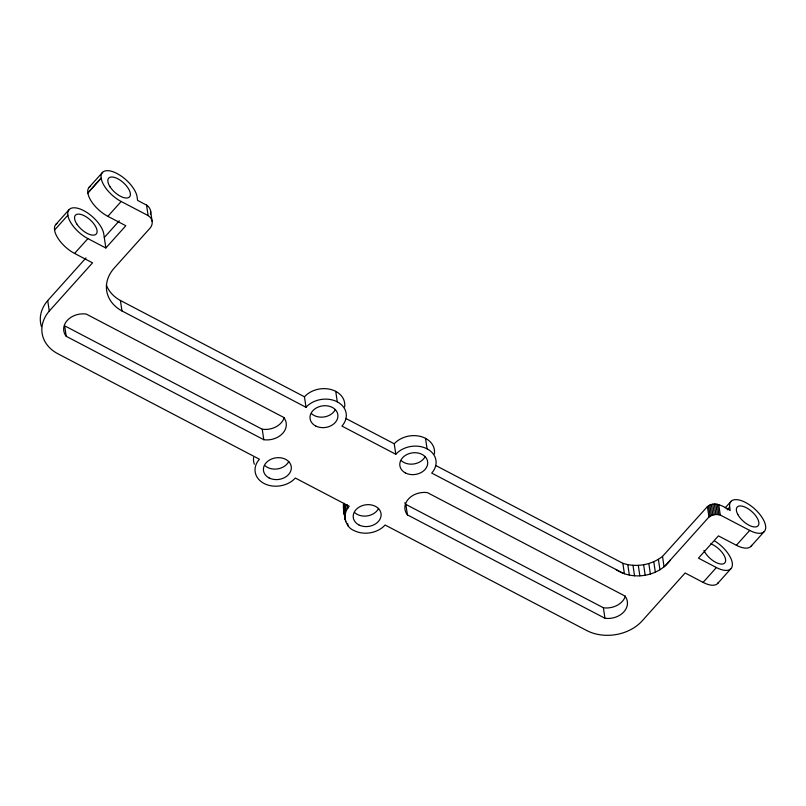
<?xml version="1.0" encoding="UTF-8"?>
<svg xmlns="http://www.w3.org/2000/svg" width="806" height="806" viewBox="0 0 806 806"><rect width="100%" height="100%" fill="white"/><g stroke="black" fill="none" stroke-linecap="round" stroke-linejoin="round"><path stroke-width="1.21" d="M345.049 519.477L343.406 504.425C344.807 513.583 343.437 526.217 354.046 530.57A22.447 17.45 -8.4 0 0 385.117 525.018L587.141 630.755A39.988 31.081 -8.4 0 0 641.868 621.225L685.13 572.985L703.094 582.385A22.447 10.317 41.9 0 0 718.408 582.436M344.948 514.903L346.368 510.389L349.2 506.228L295.328 478.029A22.447 17.45 -8.4 0 1 264.056 483.479A22.447 17.45 -8.4 0 1 259.411 459.229L57.387 353.502A39.988 31.081 -8.4 0 1 49.267 311.076L47.715 300.598L85.99 257.92M670.501 559.878C658.623 576.693 632.7 580.925 615.784 569.409M55.926 224.34L69.245 209.489M89.264 187.173L102.584 172.333M54.556 230.063L67.865 215.222A22.447 10.317 41.9 0 1 83.764 210.648A22.447 10.317 41.9 0 1 103.783 234.022L105.848 247.996L87.894 238.596A22.447 10.317 41.9 0 1 67.865 215.222M57.014 223.494A22.447 10.317 41.9 0 0 57.317 237.216A22.447 10.317 41.9 0 0 74.575 253.437L87.894 238.596M90.353 186.357A22.447 10.317 41.9 0 0 90.574 200.059A22.447 10.317 41.9 0 0 107.863 216.33L121.172 201.49L148.113 215.585A12.392 9.632 -8.4 0 1 150.43 227.705L113.817 268.529A39.988 31.081 -8.4 0 0 121.948 310.945L306.008 407.282A22.447 17.45 -8.4 0 1 337.281 401.841L335.739 391.353M104.296 237.508L119.278 220.814M49.267 311.076L92.539 262.837L74.575 253.437M105.848 247.996L125.817 225.73L107.863 216.33M665.051 565.953L707.114 519.054C710.519 514.258 717.924 513.049 722.75 516.334L749.691 530.429A22.447 10.317 41.9 0 0 765.589 525.855A22.447 10.317 41.9 0 0 745.56 502.481A22.447 10.317 41.9 0 0 729.672 507.055L727.173 509.845M725.219 507.82L731.042 501.332M703.094 582.385L716.403 567.545A22.447 10.317 41.9 0 0 732.392 563.857A22.447 10.317 41.9 0 0 714.64 540.937M716.403 567.545L698.449 558.145L718.418 535.879L736.382 545.279L749.691 530.429M717.612 583.534L730.921 568.693M750.9 546.428L764.209 531.587M435.734 465.495L622.867 563.313C636.146 567.656 651.51 565.077 662.512 556.402L707.416 506.571C714.559 500.657 723.838 506.49 730.186 510.551L729.672 507.055M150.45 214.023A12.392 9.632 -8.4 0 0 146.561 205.107L137.584 200.402L136.879 195.636A22.568 10.367 41.9 0 0 117.263 173.653L117.051 173.532A22.447 10.317 41.9 0 0 101.153 178.116L87.844 192.956L101.153 178.116A22.447 10.317 41.9 0 0 121.172 201.49M106.352 285.022A39.988 31.081 -8.4 0 0 120.396 300.467L304.466 396.804A22.447 17.45 -8.4 0 1 330.631 389.429A22.447 17.45 -8.4 0 1 344.636 406.919M345.875 418.475L394.255 443.794A22.447 17.45 -8.4 0 1 420.42 436.419A22.447 17.45 -8.4 0 1 434.414 453.909M425.528 438.343L427.069 448.831A22.447 17.45 -8.4 0 0 395.796 454.272L341.925 426.082A22.447 17.45 -8.4 0 0 337.281 401.841M623.129 573.247L431.714 473.072A22.447 17.45 -8.4 0 0 427.069 448.831M263.794 439.713L262.242 429.235L64.671 325.825L66.213 336.304L263.794 439.713A18.236 14.176 -8.4 0 0 282.755 433.275A18.236 14.176 -8.4 0 0 283.762 417.448L86.192 314.048A18.236 14.176 -8.4 0 0 67.22 320.476A18.236 14.176 -8.4 0 0 66.213 336.304M404.783 502.803A18.236 14.176 -8.4 0 0 405.861 504.395L603.392 607.774L604.943 618.262A18.236 14.176 -8.4 0 0 623.904 611.825A18.236 14.176 -8.4 0 0 624.912 595.997L427.382 492.617A18.236 14.176 -8.4 0 0 408.42 499.045A18.236 14.176 -8.4 0 0 407.413 514.883L604.943 618.262M343.497 508.989L345.663 521.673M718.74 504.596L720.292 515.084M717.33 504.224L718.881 514.702M715.849 504.022L717.4 514.51M714.328 504.012L715.879 514.5M712.806 504.183L714.358 514.671M711.325 504.536L712.867 515.024M709.905 505.06L711.456 515.548M708.595 505.745L710.136 516.223M707.416 506.571L708.958 517.059M662.512 556.402L664.053 566.89M658.391 559.304L659.933 569.782M653.787 561.691L655.338 572.179M648.83 563.535L650.382 574.013M643.631 564.764L645.173 575.242M638.302 565.369L639.853 575.847M632.982 565.318L634.534 575.806M627.793 564.633L629.345 575.111M622.867 563.313L624.408 573.791M405.861 504.395L407.413 514.883M394.255 443.794L395.796 454.272M347.104 504.747L347.618 508.243M345.512 504.566L346.368 510.389M347.648 523.406L347.99 525.744M344.102 503.307L345.472 512.616M343.255 506.722L344.807 517.2M304.466 396.804L306.008 407.282M150.561 210.668L152.102 221.156M146.561 205.107L148.113 215.585M120.396 300.467L121.948 310.945M751.696 545.33A22.447 10.317 41.9 0 1 736.382 545.279M710.771 543.808A14.034 6.448 41.9 0 1 724.957 557.228A14.034 6.448 41.9 0 1 718.529 563.535A14.034 6.448 41.9 0 1 703.97 550.478M288.82 461.425A14.034 10.901 -8.4 0 1 264.882 465.586M378.608 508.415A14.034 10.901 -8.4 0 1 354.67 512.586M335.417 409.468A14.034 10.901 -8.4 0 1 311.479 413.639M425.205 456.468A14.034 10.901 -8.4 0 1 401.267 460.629M41.469 326.632A39.988 31.081 -8.4 0 1 47.715 300.598M254.333 464.206A22.447 17.45 -8.4 0 1 253.618 457.435M284.236 417.609A18.236 14.176 -8.4 0 1 262.242 429.235M625.385 596.158A18.236 14.176 -8.4 0 1 603.392 607.774M76.751 223.897A14.034 6.448 41.9 0 0 96.196 234.072A14.034 6.448 41.9 0 0 84.539 215.887A14.034 6.448 41.9 0 0 76.751 223.897M269.053 477.908A14.034 10.901 -8.4 0 0 291.248 469.082A14.034 10.901 -8.4 0 0 271.813 458.906A14.034 10.901 -8.4 0 0 269.053 477.908M110.039 186.791A14.034 6.448 41.9 0 0 129.474 196.966A14.034 6.448 41.9 0 0 117.827 178.781A14.034 6.448 41.9 0 0 110.039 186.791M358.841 524.897A14.034 10.901 -8.4 0 0 381.036 516.072A14.034 10.901 -8.4 0 0 361.602 505.896A14.034 10.901 -8.4 0 0 358.841 524.897M405.438 472.951A14.034 10.901 -8.4 0 0 427.633 464.125A14.034 10.901 -8.4 0 0 408.199 453.949A14.034 10.901 -8.4 0 0 405.438 472.951M315.65 425.961A14.034 10.901 -8.4 0 0 337.855 417.125A14.034 10.901 -8.4 0 0 318.41 406.959A14.034 10.901 -8.4 0 0 315.65 425.961M737.843 514.54A14.034 6.448 41.9 0 0 757.408 526.378A14.034 6.448 41.9 0 0 747.636 508.455A14.034 6.448 41.9 0 0 737.843 514.54"/></g></svg>
